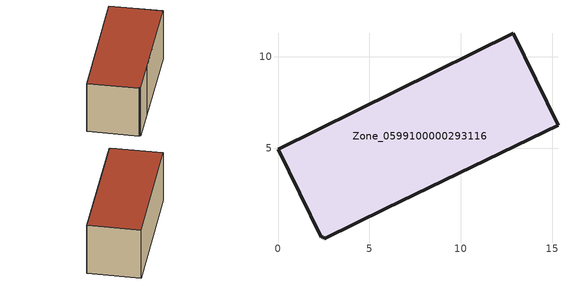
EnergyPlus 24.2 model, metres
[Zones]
Zone_0599100000293116
 floor ground (C_G): 2.53,0.05 2.47,0.17 2.37,0.12 0,4.94 12.87,11.29 15.32,6.26 5.91,1.71 z0
 wall outside (C_F): 5.91,1.71 15.32,6.26 12.87,11.29 0,4.94 2.37,0.12 2.47,0.17 2.53,0.05 5.91,1.71 z0:5.79
 roof outside (C_R): 2.47,0.17 2.53,0.05 5.91,1.71 15.32,6.26 12.87,11.29 0,4.94 2.37,0.12 z5.79
[BUILDING]
Pand.0599100000293116: North Axis=0; Terrain=City; Loads Convergence Tolerance Value=0.04; Temperature Convergence Tolerance Value=0.4; Solar Distribution=FullExterior; Maximum Number of Warmup Days=25; Minimum Number of Warmup Days=1
[Site:Location]
Rotterdam.The.Hague.AP_ZH_NLD Design_Conditions: Latitude=51.96; Longitude=4.45; Time Zone=1; Elevation=-4.5
[SITE:GROUNDTEMPERATURE:BUILDINGSURFACE]
18, 18, 18, 18, 18, 18, 18, 18, 18, 18, 18, 18
[MATERIAL] Thermal Absorptance=0.9; Solar Absorptance=0.7; Visible Absorptance=0.7
Name | Roughness | Thickness | Conductivity | Density | Specific Heat
G.TC.1965-1974 | MediumSmooth | 0.15 | 0.882353 | 540 | 1210
F.TC.1965-1974 | Rough | 0.3 | 0.697674 | 1920 | 840
R.TC.1965-1974 | MediumRough | 0.2 | 0.232558 | 1500 | 1000
[CONSTRUCTION]
C_G: G.TC.1965-1974
C_F: F.TC.1965-1974
C_R: R.TC.1965-1974
[ZONE]
Zone_0599100000293116: Type=1; Multiplier=1; Ceiling Height=Autocalculate; Volume=Autocalculate; Floor Area=autocalculate; Part of Total Floor Area=Yes
[ZONEINFILTRATION:DESIGNFLOWRATE]
Infil_Zone_0599100000293116: Zone or ZoneList or Space or SpaceList=Zone_0599100000293116; Schedule=AlwaysOn; Design Flow Rate Calculation Method=Flow/Area; Flow Rate per Floor Area=0.003; Constant Term Coefficient=1; Temperature Term Coefficient=0; Velocity Term Coefficient=0; Velocity Squared Term Coefficient=0
[HVACTEMPLATE:ZONE:IDEALLOADSAIRSYSTEM]
Zone_0599100000293116: Maximum Heating Supply Air Temperature=50; Minimum Cooling Supply Air Temperature=13; Maximum Heating Supply Air Humidity Ratio=0.0156; Minimum Cooling Supply Air Humidity Ratio=0.0077; Heating Limit=NoLimit; Cooling Limit=NoLimit; Dehumidification Control Type=ConstantSensibleHeatRatio; Cooling Sensible Heat Ratio=0.7; Dehumidification Setpoint=60; Humidification Control Type=None; Humidification Setpoint=30; Outdoor Air Method=None; Outdoor Air Flow Rate per Person=0.00944; Outdoor Air Flow Rate per Zone Floor Area=0; Outdoor Air Flow Rate per Zone=0; Demand Controlled Ventilation Type=None; Outdoor Air Economizer Type=NoEconomizer; Heat Recovery Type=None; Sensible Heat Recovery Effectiveness=0.7; Latent Heat Recovery Effectiveness=0.65
[ZONECONTROL:THERMOSTAT]
ThermostatControl_Zone_0599100000293116: Zone or ZoneList=Zone_0599100000293116; Control Type Schedule=DualSetpointControlType; Control 1=Thermostat_Zone_0599100000293116; Temperature Difference Between Cutout And Setpoint=0
[THERMOSTATSETPOINT:DUALSETPOINT]
Thermostat_Zone_0599100000293116: Heating Setpoint Temperature Schedule=HeatingSetpoint_Zone_0599100000293116; Cooling Setpoint Temperature Schedule=CoolingSetpoint_Zone_0599100000293116
[SCHEDULE:COMPACT]
HeatingSetpoint_Zone_0599100000293116: Through: 12/31, For: AllDays, Until: 24:00, 21
CoolingSetpoint_Zone_0599100000293116: Through: 12/31, For: AllDays, Until: 24:00, 24
DualSetpointControlType: Through: 12/31, For: AllDays, Until: 24:00, 4
AlwaysOn: Through: 12/31, For: AllDays, Until: 24:00, 1
